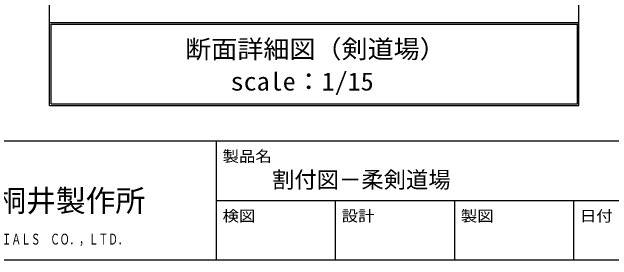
# Model space of a CAD drawing. Units: millimetres on the paper, enlarged 100 times, with parts at other scales. Extents: x -20630 to 20620, y -14480 to 14258.
# Drawn here: x -3145 to 8946, y -14242 to -9253 of the extents above; entities that cross this region are included whole.
import ezdxf
from ezdxf.enums import TextEntityAlignment as Align

# ---------------------------------------------------------------- set-up
doc = ezdxf.new("R2010")
doc.units = ezdxf.units.MM
doc.header["$LTSCALE"] = 100
for name, color, linetype in [('2-6_文字', 7, 'Continuous'), ('F-1_中線', 7, 'Continuous'), ('F-6_文字', 7, 'Continuous')]:
    doc.layers.add(name, color=color, linetype=linetype)
doc.styles.add('ＭＳ ゴシック', font='')
doc.styles.get('ＭＳ ゴシック').set_extended_font_data('MS Gothic')

msp = doc.modelspace()

# ---------------------------------------------------------------- linework, layer by layer
at = {"layer": '2-6_文字'}
for p, q in [((-2386.2, -9465.4), (-2386.2, -2132.1)), ((8280.5, -9465.4), (8280.5, -2132.1)), ((-2352.8, -11098.8), (-2352.8, -9498.8)), ((-2352.8, -9498.8), (8247.2, -9498.8)), ((8247.2, -11098.8), (8247.2, -9498.8)), ((8280.5, -11132.1), (8280.5, -9465.4)), ((-2352.8, -11098.8), (8247.2, -11098.8)), ((-2386.2, -11132.1), (8280.5, -11132.1))]:
    msp.add_line(p, q, dxfattribs=at)
msp.add_lwpolyline([(-2386.2, -11132.1), (-2386.2, -9465.4), (8280.5, -9465.4)], dxfattribs=at)
at = {"layer": 'F-1_中線'}
for p, q in [((-20630, -11842.5), (20620, -11842.5)), ((970, -11842.5), (970, -14242.5)), ((970, -13042.5), (20620, -13042.5)), ((3370, -13042.5), (3370, -14242.5)), ((5770, -13042.5), (5770, -14242.5)), ((8170, -13042.5), (8170, -14242.5)), ((-20630, -14242.5), (20620, -14242.5))]:
    msp.add_line(p, q, dxfattribs=at)

# ---------------------------------------------------------------- texts
at = {"layer": '2-6_文字', "style": 'ＭＳ ゴシック', "width": 1.05}
for s, p in [('断面詳細図（剣道場）', (344.9, -10292.6)), ('scale：1/15', (1261.8, -10943.2))]:
    msp.add_text(s, height=366.6, dxfattribs=at).set_placement(p, align=Align.BOTTOM_LEFT)
at = {"layer": 'F-6_文字', "style": 'ＭＳ ゴシック'}
for s, width, p in [('製品名', 1.1, (1099.4, -12332.6)), ('検図', 1.1, (1099.4, -13532.6)), ('設計', 1.1, (3499.4, -13532.6)), ('製図', 1.1, (5899.4, -13532.6)), ('日付', 1.1, (8299.4, -13532.6)), ('ＫＩＲＩＩ\u3000ＣＯＮＳＴＲＵＣＴＩＯＮ\u3000ＭＡＴＥＲＩＡＬＳ\u3000ＣＯ．，ＬＴＤ．', 0.65, (-8030, -13999.2))]:
    msp.add_text(s, height=219.9, dxfattribs=dict(at, width=width)).set_placement(p, align=Align.BOTTOM_LEFT)
for s, height, p in [('割付図－柔剣道場', 329.9, (2095, -12892.5)), ('桐井製作所', 439.9, (-3460.6, -13401.5))]:
    msp.add_text(s, height=height, dxfattribs=at).set_placement(p, align=Align.BOTTOM_LEFT)

doc.saveas('drawing.dxf')
